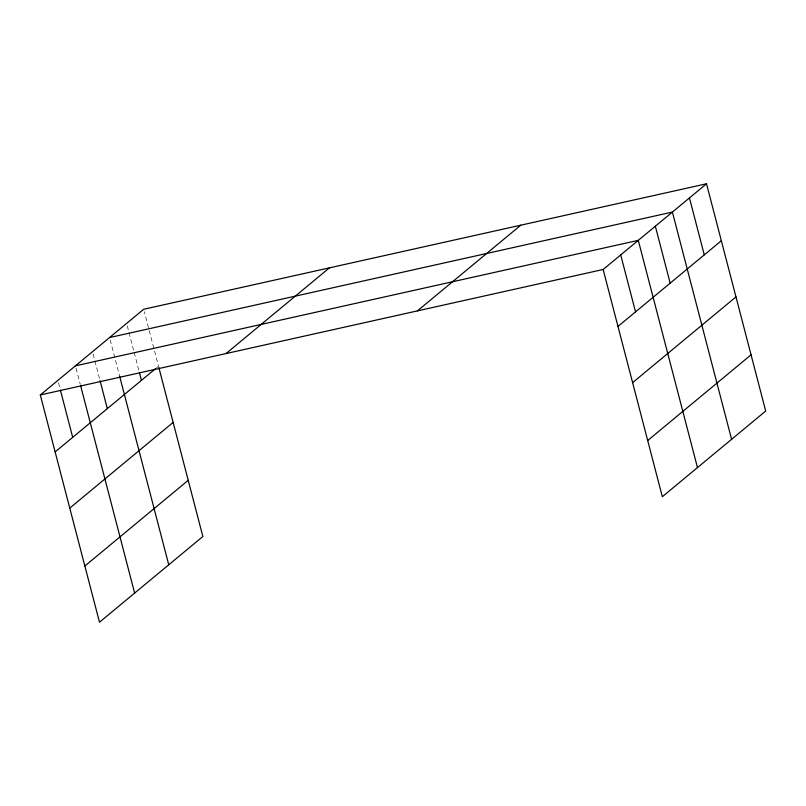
<?xml version="1.0" encoding="UTF-8"?>
<svg xmlns="http://www.w3.org/2000/svg" width="806" height="806" viewBox="0 0 806 806"><rect width="100%" height="100%" fill="white"/><g stroke="black" fill="none" stroke-linecap="round" stroke-linejoin="round"><path stroke-width="0.6" stroke-dasharray="4.03 3.02" d="M156.606 367.778L158.5 366.206L144.304 311.69M127.247 325.836L133.867 351.275M134.189 352.484L138.924 370.659M110.19 339.971L119.651 376.321M93.133 354.116L99.763 379.555M76.076 368.251L80.177 384.009M58.506 382.82L60.077 388.885"/><path stroke-width="1.21" d="M158.812 367.405L202.86 536.514L99.491 622.212L40.3 394.97L143.669 309.272L706.509 183.788L765.7 411.03L662.331 496.728L603.14 269.486L706.509 183.788M55.13 451.904L155.659 368.564M226.033 353.562L329.402 267.864M69.769 508.102L173.139 422.404M84.852 566.014L188.221 480.316M417.397 310.894L520.767 225.196M617.97 326.43L721.34 240.732M632.609 382.628L735.979 296.93M647.692 440.529L751.061 354.831M109.556 337.553L672.395 212.069L731.586 439.31M75.442 365.833L638.281 240.349L697.472 467.591M40.3 394.97L603.14 269.486M689.452 197.933L704.283 254.867M655.338 226.214L670.169 283.148M620.711 254.918L635.541 311.862M139.549 373.077L141.443 380.351M119.651 376.321L168.746 564.794M100.075 380.764L107.329 408.632M80.499 385.218L134.642 593.075M60.4 390.094L72.701 437.336"/></g></svg>
